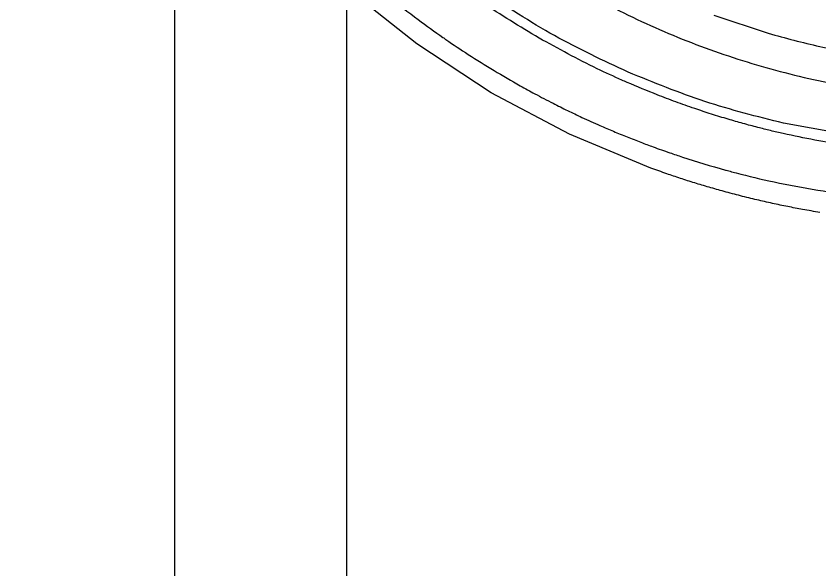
# Model space of a CAD drawing. Extents: x -51 to 27, y -13 to 136.
# Drawn here: x -44.098 to -39.435, y 38.258 to 41.471 of the extents above; entities that cross this region are included whole.
import ezdxf

# ---------------------------------------------------------------- set-up
doc = ezdxf.new("R2010")
doc.units = 0
doc.header["$MEASUREMENT"] = 0
doc.layers.add('GEOMETRY', color=2, linetype='Continuous', lineweight=25)

# ---------------------------------------------------------------- blocks, each defined once
blk = doc.blocks.new('2026 MONTERREY-BLOOM')
at = {"layer": 'GEOMETRY'}
for p, q in [((-31.4946, -48.1822), (-31.4946, -40.9534)), ((-30.4976, -47.6821), (-30.4976, -42.0821)), ((-30.0915, -42.4059), (-30.4976, -42.0821)), ((-28.3688, -42.2387), (-28.052, -42.3437)), ((-29.6598, -42.6888), (-30.0915, -42.4059)), ((-29.206, -42.9293), (-29.6598, -42.6888)), ((-27.5029, -42.9475), (-27.9634, -42.8655)), ((-28.7341, -43.1259), (-29.206, -42.9293))]:
    blk.add_line(p, q, dxfattribs=at)
blk.add_open_spline([(-31.5776, -37.9016), (-31.5735, -38.0538), (-31.5652, -38.3581), (-31.498, -38.8105), (-31.3916, -39.2547), (-31.2427, -39.6868), (-31.054, -40.103), (-30.8266, -40.4994), (-30.5629, -40.8726), (-30.265, -41.2192), (-29.9357, -41.536), (-29.578, -41.8203), (-29.195, -42.0696), (-28.7901, -42.2815), (-28.367, -42.4544), (-27.9295, -42.5856), (-27.4816, -42.6781), (-27.1782, -42.7035), (-27.0265, -42.7162)], degree=3, dxfattribs=at)
for points, knots in [([(-19.8033, -75.3764), (-20.5726, -75.3487), (-22.1071, -75.2936), (-24.4102, -75.1858), (-26.4521, -75.0692), (-28.236, -74.9394), (-29.4096, -74.8337), (-30.2308, -74.7488), (-30.6969, -74.6957), (-31.1616, -74.645), (-31.6218, -74.5543), (-32.0883, -74.4187), (-32.5518, -74.2366), (-33.0066, -74.006), (-33.4377, -73.7331), (-33.8408, -73.4206), (-34.2125, -73.0713), (-34.5493, -72.6882), (-34.8482, -72.2749), (-35.1066, -71.8351), (-35.3065, -71.4059), (-35.4568, -70.9961), (-35.566, -70.6114), (-35.6464, -70.2238), (-35.6951, -69.8245), (-35.7408, -69.4226), (-35.8384, -68.5165), (-35.959, -67.1829), (-36.0842, -65.4161), (-36.1971, -63.4626), (-36.3013, -61.258), (-36.3943, -58.796), (-36.4684, -56.328), (-36.5267, -53.8502), (-36.5772, -51.0384), (-36.6156, -47.8954), (-36.6375, -44.5611), (-36.6425, -42.225), (-36.643, -40.8865), (-36.6431, -40.4064), (-36.643, -39.9263), (-36.6428, -39.4525), (-36.6428, -39.1387), (-36.6427, -38.9849)], [0, 0, 0, 0, 0.0467709, 0.0932958, 0.1400933, 0.1710351, 0.2019709, 0.2116866, 0.2211975, 0.2304811, 0.2400742, 0.2496538, 0.2599664, 0.2702825, 0.2805986, 0.2909143, 0.3012298, 0.311545, 0.3218607, 0.3321766, 0.3424925, 0.3505825, 0.3586781, 0.3667695, 0.3746051, 0.3831066, 0.3913525, 0.429977, 0.4644608, 0.4989699, 0.5488683, 0.598565, 0.6486664, 0.6988989, 0.7491594, 0.8195402, 0.8898842, 0.9517621, 0.9614858, 0.9712096, 0.9809334, 0.9906576, 1, 1, 1, 1]), ([(-29.3821, -42.3713), (-29.4932, -42.3046), (-29.7152, -42.1712), (-29.9218, -42.0126), (-30.0251, -41.9332)], [0, 0, 0, 0, 0.499999, 1, 1, 1, 1]), ([(-30.4236, -41.9887), (-30.3682, -42.0364), (-30.2574, -42.132), (-30.1413, -42.2204), (-30.0833, -42.2647)], [0, 0, 0, 0, 0.499996, 1, 1, 1, 1]), ([(-28.8647, -42.5691), (-29.009, -42.5019), (-29.2997, -42.3664), (-29.5707, -42.1891), (-29.7072, -42.0997)], [0, 0, 0, 0, 0.495969, 1, 1, 1, 1]), ([(-30.0833, -42.2647), (-30.0356, -42.2995), (-29.9823, -42.3384), (-29.8855, -42.4057), (-29.7388, -42.5042), (-29.5927, -42.5894), (-29.4913, -42.6485)], [0, 0, 0, 0, 0.250018, 0.279782, 0.500044, 1, 1, 1, 1]), ([(-28.052, -42.3437), (-27.953, -42.3709), (-27.7549, -42.4251), (-27.5523, -42.4594), (-27.4511, -42.4765)], [0, 0, 0, 0, 0.5, 1, 1, 1, 1]), ([(-28.6961, -42.7009), (-28.7547, -42.6773), (-28.8232, -42.6497), (-28.9392, -42.5988), (-29.1122, -42.5195), (-29.2704, -42.4327), (-29.3821, -42.3713)], [0, 0, 0, 0, 0.250024, 0.292347, 0.500049, 1, 1, 1, 1]), ([(-27.9634, -42.8655), (-28.1162, -42.8271), (-28.4217, -42.7503), (-28.7171, -42.6295), (-28.8647, -42.5691)], [0, 0, 0, 0, 0.500382, 1, 1, 1, 1]), ([(-29.4913, -42.6485), (-29.4631, -42.664), (-29.4, -42.6986), (-29.3083, -42.7466), (-29.2169, -42.792), (-29.1263, -42.8349), (-29.0376, -42.875), (-28.9501, -42.9126), (-28.8709, -42.945), (-28.7944, -42.9751), (-28.712, -43.0059), (-28.6316, -43.0343), (-28.5746, -43.0535), (-28.55, -43.0618)], [0, 0, 0, 0, 0.0931132, 0.2084923, 0.3000016, 0.3892565, 0.5000006, 0.5833375, 0.6666714, 0.75, 0.8234843, 0.9239641, 1, 1, 1, 1]), ([(-28.4792, -42.7804), (-28.5155, -42.7678), (-28.5882, -42.7426), (-28.6601, -42.7148), (-28.6961, -42.7009)], [0, 0, 0, 0, 0.500005, 1, 1, 1, 1]), ([(-28.2845, -42.8425), (-28.3171, -42.8326), (-28.3822, -42.8129), (-28.4469, -42.7913), (-28.4792, -42.7804)], [0, 0, 0, 0, 0.5, 1, 1, 1, 1]), ([(-28.113, -42.89), (-28.1416, -42.8825), (-28.199, -42.8674), (-28.256, -42.8508), (-28.2845, -42.8425)], [0, 0, 0, 0, 0.499995, 1, 1, 1, 1]), ([(-27.9654, -42.9258), (-27.99, -42.9201), (-28.0393, -42.9087), (-28.0884, -42.8962), (-28.113, -42.89)], [0, 0, 0, 0, 0.499997, 1, 1, 1, 1]), ([(-27.2313, -43.0378), (-27.354, -43.0259), (-27.5993, -43.0021), (-27.8434, -42.9512), (-27.9654, -42.9258)], [0, 0, 0, 0, 0.500008, 1, 1, 1, 1]), ([(-28.55, -43.0618), (-28.4672, -43.0879), (-28.383, -43.1144), (-28.2877, -43.1406), (-28.2042, -43.1632), (-27.9541, -43.2256), (-27.7125, -43.2619), (-27.5433, -43.2873)], [0, 0, 0, 0, 0.250033, 0.25391, 0.285692, 0.500073, 1, 1, 1, 1]), ([(-27.7525, -43.3835), (-27.7859, -43.3776), (-27.8483, -43.3666), (-27.9404, -43.3492), (-28.029, -43.3308), (-28.1201, -43.31), (-28.2134, -43.2869), (-28.3058, -43.2625), (-28.3946, -43.2375), (-28.4792, -43.2121), (-28.5607, -43.1859), (-28.6457, -43.157), (-28.703, -43.1369), (-28.7341, -43.1259)], [0, 0, 0, 0, 0.101178, 0.18851, 0.278471, 0.369724, 0.464996, 0.562732, 0.651616, 0.736798, 0.822299, 0.903261, 1, 1, 1, 1])]:
    blk.add_open_spline(points, degree=3, knots=knots, dxfattribs=at)

msp = doc.modelspace()

# ---------------------------------------------------------------- block references
msp.add_blockref('2026 MONTERREY-BLOOM', (-11.682, 83.7145))

doc.saveas('drawing.dxf')
